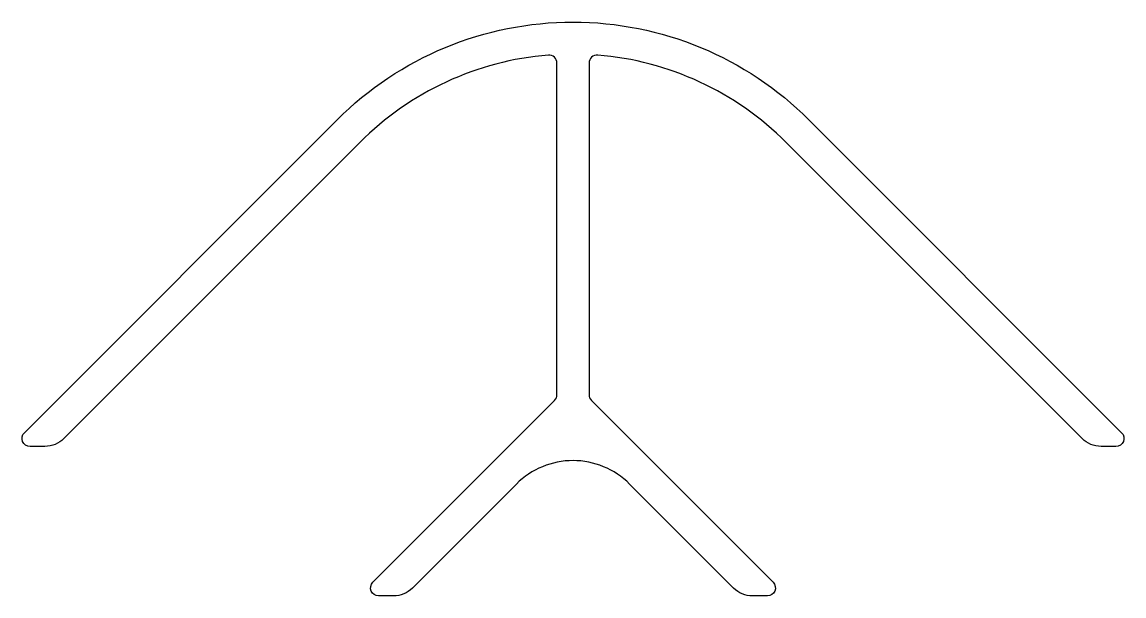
# Model space of a CAD drawing. Extents: x 134.4 to 175.7, y 209.6 to 231.1.
import ezdxf

# ---------------------------------------------------------------- set-up
doc = ezdxf.new("R2010")
doc.units = 0
doc.header["$LTSCALE"] = 15
doc.layers.get('0').update_dxf_attribs({"linetype": 'CONTINUOUS'})

msp = doc.modelspace()

# ---------------------------------------------------------------- linework, layer by layer
at = {"color": 0, "linetype": 'BYBLOCK', "ltscale": 0.03}
msp.add_lwpolyline([(154.318, 216.945, 0.198912), (154.406, 217.157), (154.406, 229.586, 0.438413), (154.082, 229.885, 0.177708), (147.016, 226.613), (135.922, 215.519, -0.198912), (135.215, 215.226), (134.656, 215.226, -0.668179), (134.444, 215.739), (146.167, 227.462, -0.414214), (163.845, 227.462), (175.568, 215.739, -0.668179), (175.356, 215.226), (174.798, 215.226, -0.198912), (174.091, 215.519), (162.997, 226.613, 0.177708), (155.931, 229.885, 0.438413), (155.606, 229.586), (155.606, 217.157, 0.198912), (155.694, 216.945), (162.504, 210.135, -0.668179), (162.292, 209.623), (161.734, 209.623, -0.198912), (161.026, 209.916), (157.128, 213.815, 0.414214), (152.885, 213.815), (148.986, 209.916, -0.198912), (148.279, 209.623), (147.721, 209.623, -0.668179), (147.508, 210.135)], format="xyb", close=True, dxfattribs=at)

doc.saveas('drawing.dxf')
